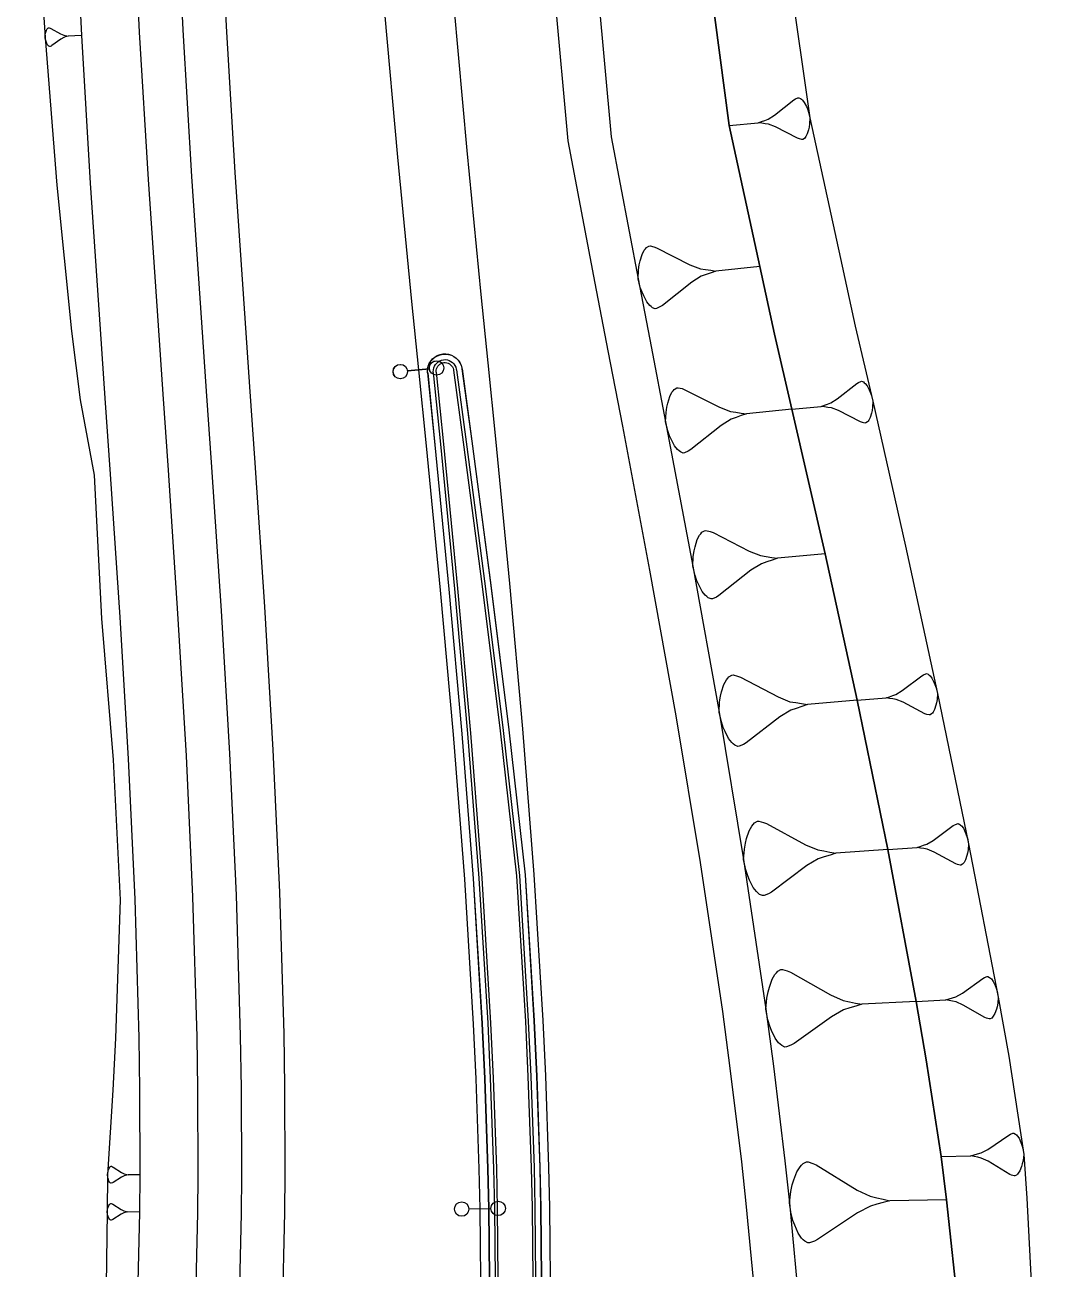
# Model space of a CAD drawing. Extents: x 383808 to 384559, y 802827 to 803490.
# Drawn here: x 384022.05 to 384057.23, y 803311.72 to 803354.6 of the extents above; entities that cross this region are included whole.
import ezdxf

# ---------------------------------------------------------------- set-up
doc = ezdxf.new("R2010")
doc.units = 0
doc.layers.get('0').update_dxf_attribs({"linetype": 'CONTINUOUS'})

msp = doc.modelspace()

# ---------------------------------------------------------------- linework, layer by layer
at = {"color": 7}
for p, q in [((384022.7639, 803354.3146), (384022.7747, 803354.3541)), ((384022.7747, 803354.3541), (384022.797, 803354.4201)), ((384022.797, 803354.4201), (384022.8208, 803354.4603)), ((384022.8208, 803354.4603), (384022.833, 803354.4739)), ((384022.833, 803354.4739), (384022.8452, 803354.4876)), ((384022.8452, 803354.4876), (384022.8703, 803354.5019)), ((384022.8703, 803354.5019), (384022.8832, 803354.5026)), ((384022.8832, 803354.5026), (384022.9227, 803354.4918)), ((384022.9227, 803354.4918), (384022.9492, 803354.4803)), ((384022.9492, 803354.4803), (384023.2835, 803354.2913)), ((384022.7459, 803354.1711), (384022.7539, 803354.2623)), ((384022.7638, 803354.0814), (384022.7459, 803354.1711)), ((384022.7539, 803354.2623), (384022.7639, 803354.3146)), ((384022.7795, 803354.0304), (384022.7638, 803354.0814)), ((384022.7946, 803353.9924), (384022.7795, 803354.0304)), ((384022.8239, 803353.9292), (384022.7946, 803353.9924)), ((384022.8519, 803353.8919), (384022.8239, 803353.9292)), ((384023.2935, 803354.1104), (384022.9818, 803353.886)), ((384023.2835, 803354.2913), (384023.3897, 803354.2453)), ((384023.394, 803354.1678), (384023.2935, 803354.1104)), ((384023.3897, 803354.2453), (384023.4421, 803354.2352)), ((384023.4449, 803354.1835), (384023.394, 803354.1678)), ((384023.4421, 803354.2352), (384023.4945, 803354.2251)), ((384023.4959, 803354.1993), (384023.4449, 803354.1835)), ((384023.4945, 803354.2251), (384023.5469, 803354.215)), ((384023.5469, 803354.215), (384023.4959, 803354.1993)), ((384023.9991, 803354.2398), (384023.5469, 803354.215)), ((384022.8655, 803353.8796), (384022.8519, 803353.8919)), ((384022.8792, 803353.8674), (384022.8655, 803353.8796)), ((384022.9057, 803353.8559), (384022.8792, 803353.8674)), ((384022.9186, 803353.8566), (384022.9057, 803353.8559)), ((384022.9567, 803353.8717), (384022.9186, 803353.8566)), ((384022.9818, 803353.886), (384022.9567, 803353.8717)), ((384047.8933, 803351.4855), (384048.5671, 803352.0129)), ((384048.5671, 803352.0129), (384048.6217, 803352.0471)), ((384048.6217, 803352.0471), (384048.7051, 803352.084)), ((384048.7051, 803352.084), (384048.7338, 803352.0867)), ((384048.7338, 803352.0867), (384048.7939, 803352.0635)), ((384048.7939, 803352.0635), (384048.8254, 803352.0375)), ((384048.8254, 803352.0375), (384048.8568, 803352.0115)), ((384048.8568, 803352.0115), (384048.9224, 803351.9309)), ((384048.9224, 803351.9309), (384048.9934, 803351.7928)), ((384048.9934, 803351.7928), (384049.0303, 803351.7095)), ((384047.5625, 803351.3093), (384047.6746, 803351.3489)), ((384047.6746, 803351.3489), (384047.8933, 803351.4855)), ((384049.0303, 803351.7095), (384049.0699, 803351.5974)), ((384049.0699, 803351.5974), (384049.1177, 803351.3992)), ((384049.1177, 803351.3992), (384049.1081, 803351.1956)), ((384046.3339, 803351.1345), (384047.3384, 803351.2301)), ((384047.3384, 803351.2301), (384047.4504, 803351.2697)), ((384047.4559, 803351.2123), (384047.3384, 803351.2301)), ((384047.4504, 803351.2697), (384047.5625, 803351.3093)), ((384047.5734, 803351.1945), (384047.4559, 803351.2123)), ((384047.6909, 803351.1767), (384047.5734, 803351.1945)), ((384047.9315, 803351.0837), (384047.6909, 803351.1767)), ((384048.6926, 803350.6928), (384047.9315, 803351.0837)), ((384049.0698, 803350.9893), (384049.0261, 803350.8403)), ((384049.0903, 803351.0781), (384049.0698, 803350.9893)), ((384049.1081, 803351.1956), (384049.0903, 803351.0781)), ((384048.7527, 803350.6695), (384048.6926, 803350.6928)), ((384048.8416, 803350.649), (384048.7527, 803350.6695)), ((384048.8703, 803350.6517), (384048.8416, 803350.649)), ((384048.9249, 803350.6859), (384048.8703, 803350.6517)), ((384048.9509, 803350.7173), (384048.9249, 803350.6859)), ((384048.9769, 803350.7487), (384048.9509, 803350.7173)), ((384049.0261, 803350.8403), (384048.9769, 803350.7487)), ((384043.2658, 803346.4679), (384043.3307, 803346.6925)), ((384043.3307, 803346.6925), (384043.4042, 803346.8307)), ((384043.4042, 803346.8307), (384043.443, 803346.8783)), ((384043.443, 803346.8783), (384043.4819, 803346.9258)), ((384043.4819, 803346.9258), (384043.564, 803346.9776)), ((384043.564, 803346.9776), (384043.6072, 803346.9819)), ((384043.6072, 803346.9819), (384043.7412, 803346.9516)), ((384043.7412, 803346.9516), (384043.8319, 803346.917)), ((384043.8319, 803346.917), (384044.9809, 803346.3335)), ((384043.2096, 803346.1568), (384043.2355, 803346.334)), ((384043.2355, 803346.334), (384043.2658, 803346.4679)), ((384044.9809, 803346.3335), (384045.3438, 803346.1951)), ((384047.3873, 803346.2681), (384045.8752, 803346.1172)), ((384043.1965, 803345.8501), (384043.2096, 803346.1568)), ((384043.2699, 803345.552), (384043.1965, 803345.8501)), ((384045.3697, 803345.9359), (384045.0413, 803345.7286)), ((384045.3438, 803346.1951), (384045.5209, 803346.1692)), ((384045.5382, 803345.9964), (384045.3697, 803345.9359)), ((384045.5209, 803346.1692), (384045.6981, 803346.1432)), ((384045.7067, 803346.0568), (384045.5382, 803345.9964)), ((384045.6981, 803346.1432), (384045.8752, 803346.1172)), ((384045.8752, 803346.1172), (384045.7067, 803346.0568)), ((384043.3303, 803345.3835), (384043.2699, 803345.552)), ((384043.3865, 803345.2581), (384043.3303, 803345.3835)), ((384045.0413, 803345.7286), (384044.0301, 803344.9296)), ((384043.4944, 803345.0507), (384043.3865, 803345.2581)), ((384043.5937, 803344.9297), (384043.4944, 803345.0507)), ((384043.6413, 803344.8909), (384043.5937, 803344.9297)), ((384044.0301, 803344.9296), (384043.948, 803344.8778)), ((384043.6888, 803344.852), (384043.6413, 803344.8909)), ((384043.7795, 803344.8174), (384043.6888, 803344.852)), ((384043.8227, 803344.8217), (384043.7795, 803344.8174)), ((384043.948, 803344.8778), (384043.8227, 803344.8217)), ((384044.2818, 803341.7941), (384044.3582, 803341.9378)), ((384044.3582, 803341.9378), (384044.3986, 803341.9871)), ((384044.3986, 803341.9871), (384044.4391, 803342.0365)), ((384044.4391, 803342.0365), (384044.5244, 803342.0904)), ((384044.5244, 803342.0904), (384044.5693, 803342.0948)), ((384044.5693, 803342.0948), (384044.7085, 803342.0634)), ((384044.7085, 803342.0634), (384044.8028, 803342.0274)), ((384044.8028, 803342.0274), (384045.997, 803341.4207)), ((384050.0595, 803341.7111), (384050.7324, 803342.2427)), ((384050.7324, 803342.2427), (384050.7871, 803342.2772)), ((384050.7871, 803342.2772), (384050.8704, 803342.3146)), ((384050.8704, 803342.3146), (384050.8992, 803342.3174)), ((384050.8992, 803342.3174), (384050.9596, 803342.2944)), ((384050.9596, 803342.2944), (384050.9912, 803342.2685)), ((384050.9912, 803342.2685), (384051.0228, 803342.2426)), ((384051.0228, 803342.2426), (384051.0889, 803342.1621)), ((384051.0889, 803342.1621), (384051.1607, 803342.0241)), ((384051.1607, 803342.0241), (384051.1981, 803341.9407)), ((384051.1981, 803341.9407), (384051.2383, 803341.8285)), ((384044.1829, 803341.4214), (384044.2144, 803341.5606)), ((384044.2144, 803341.5606), (384044.2818, 803341.7941)), ((384049.5045, 803341.4526), (384049.6166, 803341.4928)), ((384049.6166, 803341.4928), (384049.7288, 803341.533)), ((384049.7288, 803341.533), (384049.8409, 803341.5732)), ((384049.8409, 803341.5732), (384050.0595, 803341.7111)), ((384051.2383, 803341.8285), (384051.2871, 803341.6301)), ((384051.2871, 803341.6301), (384051.2783, 803341.426)), ((384044.1423, 803340.9185), (384044.1559, 803341.2373)), ((384044.1559, 803341.2373), (384044.1829, 803341.4214)), ((384045.997, 803341.4207), (384046.3742, 803341.2769)), ((384046.3742, 803341.2769), (384046.5583, 803341.2499)), ((384046.5762, 803341.0702), (384046.401, 803341.0074)), ((384046.5583, 803341.2499), (384046.7424, 803341.2228)), ((384046.7513, 803341.133), (384046.5762, 803341.0702)), ((384046.7424, 803341.2228), (384046.9265, 803341.1958)), ((384046.9265, 803341.1958), (384046.7513, 803341.133)), ((384048.4982, 803341.3524), (384046.9265, 803341.1958)), ((384048.4982, 803341.3524), (384049.5045, 803341.4526)), ((384049.6223, 803341.4353), (384049.5045, 803341.4526)), ((384049.7402, 803341.418), (384049.6223, 803341.4353)), ((384049.8581, 803341.4007), (384049.7402, 803341.418)), ((384050.0995, 803341.3086), (384049.8581, 803341.4007)), ((384050.8641, 803340.9202), (384050.0995, 803341.3086)), ((384051.1977, 803341.0696), (384051.1488, 803340.9776)), ((384051.2409, 803341.219), (384051.1977, 803341.0696)), ((384051.2611, 803341.3082), (384051.2409, 803341.219)), ((384051.2783, 803341.426), (384051.2611, 803341.3082)), ((384044.2185, 803340.6086), (384044.1423, 803340.9185)), ((384046.0596, 803340.792), (384045.0085, 803339.9617)), ((384046.401, 803341.0074), (384046.0596, 803340.792)), ((384050.9245, 803340.8972), (384050.8641, 803340.9202)), ((384051.0136, 803340.877), (384050.9245, 803340.8972)), ((384051.0424, 803340.8799), (384051.0136, 803340.877)), ((384051.097, 803340.9143), (384051.0424, 803340.8799)), ((384051.1229, 803340.946), (384051.097, 803340.9143)), ((384051.1488, 803340.9776), (384051.1229, 803340.946)), ((384044.2813, 803340.4335), (384044.2185, 803340.6086)), ((384044.3396, 803340.3032), (384044.2813, 803340.4335)), ((384044.4518, 803340.0877), (384044.3396, 803340.3032)), ((384044.555, 803339.9619), (384044.4518, 803340.0877)), ((384044.6044, 803339.9214), (384044.555, 803339.9619)), ((384044.6538, 803339.881), (384044.6044, 803339.9214)), ((384044.7481, 803339.8451), (384044.6538, 803339.881)), ((384044.793, 803339.8495), (384044.7481, 803339.8451)), ((384044.9232, 803339.9079), (384044.793, 803339.8495)), ((384045.0085, 803339.9617), (384044.9232, 803339.9079)), ((384045.1583, 803336.6154), (384045.23, 803336.8594)), ((384045.23, 803336.8594), (384045.3107, 803337.0093)), ((384045.3107, 803337.0093), (384045.3533, 803337.0608)), ((384045.3533, 803337.0608), (384045.3958, 803337.1122)), ((384045.3958, 803337.1122), (384045.4854, 803337.1681)), ((384045.4854, 803337.1681), (384045.5324, 803337.1726)), ((384045.5324, 803337.1726), (384045.6779, 803337.1389)), ((384045.6779, 803337.1389), (384045.7764, 803337.1008)), ((384045.7764, 803337.1008), (384047.0228, 803336.4599)), ((384045.0954, 803336.2774), (384045.1246, 803336.4699)), ((384045.1246, 803336.4699), (384045.1583, 803336.6154)), ((384047.0228, 803336.4599), (384047.4167, 803336.3074)), ((384049.6395, 803336.3755), (384047.9942, 803336.2198)), ((384045.0795, 803335.9439), (384045.0954, 803336.2774)), ((384045.1577, 803335.6193), (384045.0795, 803335.9439)), ((384047.4434, 803336.0254), (384047.0851, 803335.8017)), ((384047.4167, 803336.3074), (384047.6092, 803336.2782)), ((384047.627, 803336.0902), (384047.4434, 803336.0254)), ((384047.6092, 803336.2782), (384047.8017, 803336.249)), ((384047.8106, 803336.155), (384047.627, 803336.0902)), ((384047.8017, 803336.249), (384047.9942, 803336.2198)), ((384047.9942, 803336.2198), (384047.8106, 803336.155)), ((384045.2225, 803335.4357), (384045.1577, 803335.6193)), ((384047.0851, 803335.8017), (384045.981, 803334.9383)), ((384045.2828, 803335.2991), (384045.2225, 803335.4357)), ((384045.3991, 803335.073), (384045.2828, 803335.2991)), ((384045.5065, 803334.9409), (384045.3991, 803335.073)), ((384045.5579, 803334.8983), (384045.5065, 803334.9409)), ((384045.6094, 803334.8557), (384045.5579, 803334.8983)), ((384045.7079, 803334.8176), (384045.6094, 803334.8557)), ((384045.7549, 803334.8221), (384045.7079, 803334.8176)), ((384045.8915, 803334.8824), (384045.7549, 803334.8221)), ((384045.981, 803334.9383), (384045.8915, 803334.8824)), ((384046.2367, 803332.0278), (384046.2816, 803332.0811)), ((384046.2816, 803332.0811), (384046.3266, 803332.1344)), ((384046.3266, 803332.1344), (384046.4207, 803332.1919)), ((384046.4207, 803332.1919), (384046.4698, 803332.196)), ((384046.4698, 803332.196), (384046.6214, 803332.1594)), ((384046.6214, 803332.1594), (384046.7238, 803332.1186)), ((384046.7238, 803332.1186), (384048.0189, 803331.4367)), ((384052.2997, 803331.6543), (384052.9728, 803332.1703)), ((384052.9728, 803332.1703), (384053.0274, 803332.2036)), ((384053.0274, 803332.2036), (384053.1104, 803332.2393)), ((384053.1104, 803332.2393), (384053.1389, 803332.2417)), ((384053.1389, 803332.2417), (384053.1982, 803332.2181)), ((384053.1982, 803332.2181), (384053.2291, 803332.192)), ((384053.2291, 803332.192), (384053.26, 803332.166)), ((384053.26, 803332.166), (384053.3242, 803332.0854)), ((384053.3242, 803332.0854), (384053.3932, 803331.9478)), ((384046.0368, 803331.4665), (384046.0735, 803331.618)), ((384046.0735, 803331.618), (384046.1509, 803331.872)), ((384046.1509, 803331.872), (384046.2367, 803332.0278)), ((384052.0816, 803331.5211), (384052.2997, 803331.6543)), ((384053.3932, 803331.9478), (384053.4289, 803331.8648)), ((384053.4289, 803331.8648), (384053.4671, 803331.7534)), ((384053.4671, 803331.7534), (384053.5125, 803331.5565)), ((384045.9844, 803330.9176), (384046.0044, 803331.2657)), ((384046.0044, 803331.2657), (384046.0368, 803331.4665)), ((384048.0189, 803331.4367), (384048.4287, 803331.2735)), ((384048.4287, 803331.2735), (384048.6294, 803331.2411)), ((384048.6294, 803331.2411), (384048.8301, 803331.2086)), ((384048.8301, 803331.2086), (384049.0308, 803331.1761)), ((384050.7506, 803331.3221), (384049.0308, 803331.1761)), ((384050.7506, 803331.3221), (384051.7471, 803331.4067)), ((384051.7471, 803331.4067), (384051.8586, 803331.4448)), ((384051.8634, 803331.3878), (384051.7471, 803331.4067)), ((384051.8586, 803331.4448), (384051.9701, 803331.4829)), ((384051.9797, 803331.369), (384051.8634, 803331.3878)), ((384051.9701, 803331.4829), (384052.0816, 803331.5211)), ((384052.096, 803331.3502), (384051.9797, 803331.369)), ((384052.3335, 803331.2557), (384052.096, 803331.3502)), ((384053.084, 803330.8605), (384052.3335, 803331.2557)), ((384053.4821, 803331.2384), (384053.4609, 803331.1506)), ((384053.5009, 803331.3547), (384053.4821, 803331.2384)), ((384053.5125, 803331.5565), (384053.5009, 803331.3547)), ((384046.0628, 803330.5779), (384045.9844, 803330.9176)), ((384048.4537, 803330.9787), (384048.0773, 803330.7488)), ((384048.6461, 803331.0445), (384048.4537, 803330.9787)), ((384048.8384, 803331.1103), (384048.6461, 803331.0445)), ((384049.0308, 803331.1761), (384048.8384, 803331.1103)), ((384053.1434, 803330.8369), (384053.084, 803330.8605)), ((384053.2312, 803330.8156), (384053.1434, 803330.8369)), ((384053.2597, 803330.8181), (384053.2312, 803330.8156)), ((384053.3142, 803330.8514), (384053.2597, 803330.8181)), ((384053.3403, 803330.8822), (384053.3142, 803330.8514)), ((384053.3663, 803330.9131), (384053.3403, 803330.8822)), ((384053.416, 803331.0034), (384053.3663, 803330.9131)), ((384053.4609, 803331.1506), (384053.416, 803331.0034)), ((384046.1286, 803330.3855), (384046.0628, 803330.5779)), ((384046.1902, 803330.2422), (384046.1286, 803330.3855)), ((384048.0773, 803330.7488), (384046.9156, 803329.8584)), ((384046.3093, 803330.0049), (384046.1902, 803330.2422)), ((384046.4201, 803329.8658), (384046.3093, 803330.0049)), ((384046.4734, 803329.8209), (384046.4201, 803329.8658)), ((384046.5267, 803329.7759), (384046.4734, 803329.8209)), ((384046.6292, 803329.7351), (384046.5267, 803329.7759)), ((384046.6783, 803329.7393), (384046.6292, 803329.7351)), ((384046.8215, 803329.8009), (384046.6783, 803329.7393)), ((384046.9156, 803329.8584), (384046.8215, 803329.8009)), ((384047.0202, 803326.8237), (384047.112, 803326.9847)), ((384047.112, 803326.9847), (384047.1596, 803327.0396)), ((384047.1596, 803327.0396), (384047.2073, 803327.0945)), ((384047.2073, 803327.0945), (384047.3062, 803327.153)), ((384047.3062, 803327.153), (384047.3575, 803327.1566)), ((384047.3575, 803327.1566), (384047.515, 803327.1161)), ((384047.515, 803327.1161), (384047.6211, 803327.0721)), ((384047.6211, 803327.0721), (384048.9607, 803326.3417)), ((384053.3698, 803326.4927), (384054.0547, 803327.002)), ((384054.0547, 803327.002), (384054.11, 803327.0348)), ((384054.11, 803327.0348), (384054.1941, 803327.0695)), ((384054.1941, 803327.0695), (384054.2227, 803327.0715)), ((384054.2227, 803327.0715), (384054.2821, 803327.0469)), ((384054.2821, 803327.0469), (384054.3128, 803327.0202)), ((384054.3128, 803327.0202), (384054.3435, 803326.9935)), ((384054.3435, 803326.9935), (384054.407, 803326.9115)), ((384054.407, 803326.9115), (384054.4744, 803326.7721)), ((384046.8952, 803326.4027), (384046.9357, 803326.5601)), ((384046.9357, 803326.5601), (384047.0202, 803326.8237)), ((384053.1484, 803326.3618), (384053.3698, 803326.4927)), ((384054.4744, 803326.7721), (384054.5091, 803326.6881)), ((384054.5091, 803326.6881), (384054.5459, 803326.5753)), ((384054.5459, 803326.5753), (384054.5887, 803326.3765)), ((384046.8323, 803325.8314), (384046.8583, 803326.194)), ((384046.8583, 803326.194), (384046.8952, 803326.4027)), ((384048.9607, 803326.3417), (384049.3853, 803326.1654)), ((384049.3853, 803326.1654), (384049.594, 803326.1286)), ((384049.594, 803326.1286), (384049.8028, 803326.0917)), ((384049.8028, 803326.0917), (384050.0115, 803326.0549)), ((384050.0115, 803326.0549), (384049.81, 803325.9892)), ((384051.8062, 803326.181), (384050.0115, 803326.0549)), ((384051.8062, 803326.181), (384052.8102, 803326.2515)), ((384052.8102, 803326.2515), (384052.9229, 803326.2883)), ((384052.9269, 803326.2309), (384052.8102, 803326.2515)), ((384052.9229, 803326.2883), (384053.0356, 803326.325)), ((384053.0437, 803326.2103), (384052.9269, 803326.2309)), ((384053.0356, 803326.325), (384053.1484, 803326.3618)), ((384053.1604, 803326.1897), (384053.0437, 803326.2103)), ((384053.398, 803326.0911), (384053.1604, 803326.1897)), ((384054.1474, 803325.6825), (384053.398, 803326.0911)), ((384054.5535, 803326.057), (384054.5309, 803325.9689)), ((384054.5741, 803326.1737), (384054.5535, 803326.057)), ((384054.5887, 803326.3765), (384054.5741, 803326.1737)), ((384046.9088, 803325.4761), (384046.8323, 803325.8314)), ((384049.0112, 803325.6238), (384047.7869, 803324.7133)), ((384049.407, 803325.8578), (384049.0112, 803325.6238)), ((384049.6085, 803325.9235), (384049.407, 803325.8578)), ((384049.81, 803325.9892), (384049.6085, 803325.9235)), ((384054.2068, 803325.6578), (384054.1474, 803325.6825)), ((384054.2949, 803325.6352), (384054.2068, 803325.6578)), ((384054.3235, 803325.6372), (384054.2949, 803325.6352)), ((384054.3789, 803325.6699), (384054.3235, 803325.6372)), ((384054.4056, 803325.7006), (384054.3789, 803325.6699)), ((384054.4322, 803325.7313), (384054.4056, 803325.7006)), ((384054.4836, 803325.8214), (384054.4322, 803325.7313)), ((384054.5309, 803325.9689), (384054.4836, 803325.8214)), ((384046.9745, 803325.2746), (384046.9088, 803325.4761)), ((384047.0366, 803325.1244), (384046.9745, 803325.2746)), ((384047.1572, 803324.8752), (384047.0366, 803325.1244)), ((384047.2705, 803324.7286), (384047.1572, 803324.8752)), ((384047.3254, 803324.6809), (384047.2705, 803324.7286)), ((384047.3803, 803324.6332), (384047.3254, 803324.6809)), ((384047.4864, 803324.5891), (384047.3803, 803324.6332)), ((384047.5377, 803324.5927), (384047.4864, 803324.5891)), ((384047.6879, 803324.6548), (384047.5377, 803324.5927)), ((384047.7869, 803324.7133), (384047.6879, 803324.6548)), ((384047.8128, 803321.7066), (384047.9115, 803321.8724)), ((384047.9115, 803321.8724), (384047.9622, 803321.9285)), ((384047.9622, 803321.9285), (384048.0129, 803321.9846)), ((384048.0129, 803321.9846), (384048.1171, 803322.0435)), ((384048.1171, 803322.0435), (384048.1705, 803322.0462)), ((384048.1705, 803322.0462), (384048.3335, 803322.001)), ((384048.3335, 803322.001), (384048.4431, 803321.953)), ((384048.4431, 803321.953), (384049.8222, 803321.1662)), ((384055.081, 803321.7323), (384055.1379, 803321.7644)), ((384055.1379, 803321.7644), (384055.224, 803321.7981)), ((384055.224, 803321.7981), (384055.2532, 803321.7996)), ((384055.2532, 803321.7996), (384055.3131, 803321.7734)), ((384055.3131, 803321.7734), (384055.3438, 803321.7456)), ((384047.6743, 803321.2711), (384047.7196, 803321.4341)), ((384047.7196, 803321.4341), (384047.8128, 803321.7066)), ((384054.375, 803321.228), (384055.081, 803321.7323)), ((384055.3438, 803321.7456), (384055.3745, 803321.7179)), ((384055.3745, 803321.7179), (384055.4373, 803321.6333)), ((384055.4373, 803321.6333), (384055.5031, 803321.4903)), ((384055.5031, 803321.4903), (384055.5368, 803321.4042)), ((384055.5368, 803321.4042), (384055.5719, 803321.2889)), ((384047.5974, 803320.6779), (384047.6318, 803321.0546)), ((384047.6318, 803321.0546), (384047.6743, 803321.2711)), ((384049.8222, 803321.1662), (384050.2605, 803320.9743)), ((384050.2605, 803320.9743), (384050.4769, 803320.9317)), ((384050.4769, 803320.9317), (384050.6934, 803320.8892)), ((384052.7797, 803320.9419), (384050.9098, 803320.8466)), ((384052.7797, 803320.9419), (384053.8015, 803320.9939)), ((384053.8015, 803320.9939), (384053.9168, 803321.029)), ((384053.9198, 803320.9706), (384053.8015, 803320.9939)), ((384053.9168, 803321.029), (384054.0321, 803321.0642)), ((384054.038, 803320.9474), (384053.9198, 803320.9706)), ((384054.0321, 803321.0642), (384054.1474, 803321.0993)), ((384054.1563, 803320.9242), (384054.038, 803320.9474)), ((384054.1474, 803321.0993), (384054.375, 803321.228)), ((384054.3958, 803320.8193), (384054.1563, 803320.9242)), ((384055.5719, 803321.2889), (384055.6115, 803321.0861)), ((384055.6115, 803321.0861), (384055.5928, 803320.8802)), ((384047.6699, 803320.3067), (384047.5974, 803320.6779)), ((384050.2768, 803320.6537), (384049.8603, 803320.4182)), ((384050.4878, 803320.718), (384050.2768, 803320.6537)), ((384050.6988, 803320.7823), (384050.4878, 803320.718)), ((384050.6934, 803320.8892), (384050.9098, 803320.8466)), ((384050.9098, 803320.8466), (384050.6988, 803320.7823)), ((384055.1494, 803320.3893), (384054.3958, 803320.8193)), ((384055.4938, 803320.524), (384055.4399, 803320.4334)), ((384055.5448, 803320.6729), (384055.4938, 803320.524)), ((384055.5695, 803320.762), (384055.5448, 803320.6729)), ((384055.5928, 803320.8802), (384055.5695, 803320.762)), ((384047.7342, 803320.0957), (384047.6699, 803320.3067)), ((384047.7958, 803319.9381), (384047.7342, 803320.0957)), ((384049.8603, 803320.4182), (384048.5682, 803319.4954)), ((384055.2093, 803320.3631), (384055.1494, 803320.3893)), ((384055.2984, 803320.3384), (384055.2093, 803320.3631)), ((384055.3276, 803320.3399), (384055.2984, 803320.3384)), ((384055.3845, 803320.372), (384055.3276, 803320.3399)), ((384055.4122, 803320.4027), (384055.3845, 803320.372)), ((384055.4399, 803320.4334), (384055.4122, 803320.4027)), ((384047.9162, 803319.6764), (384047.7958, 803319.9381)), ((384048.0312, 803319.5216), (384047.9162, 803319.6764)), ((384048.0874, 803319.4709), (384048.0312, 803319.5216)), ((384048.1435, 803319.4202), (384048.0874, 803319.4709)), ((384048.2531, 803319.3722), (384048.1435, 803319.4202)), ((384048.3065, 803319.3749), (384048.2531, 803319.3722)), ((384048.4641, 803319.4365), (384048.3065, 803319.3749)), ((384048.5682, 803319.4954), (384048.4641, 803319.4365)), ((384055.2491, 803315.8447), (384055.9717, 803316.335)), ((384055.9717, 803316.335), (384056.0297, 803316.366)), ((384056.0297, 803316.366), (384056.1172, 803316.3977)), ((384056.1172, 803316.3977), (384056.1466, 803316.3985)), ((384056.1466, 803316.3985), (384056.2062, 803316.3707)), ((384056.2062, 803316.3707), (384056.2364, 803316.3421)), ((384056.2364, 803316.3421), (384056.2666, 803316.3135)), ((384056.2666, 803316.3135), (384056.3278, 803316.2268)), ((384056.3278, 803316.2268), (384056.3906, 803316.0813)), ((384055.0169, 803315.7207), (384055.2491, 803315.8447)), ((384056.3906, 803316.0813), (384056.4223, 803315.9939)), ((384056.4223, 803315.9939), (384056.4549, 803315.877)), ((384056.4549, 803315.877), (384056.4898, 803315.6719)), ((384048.8311, 803315.2978), (384048.8859, 803315.3547)), ((384048.8859, 803315.3547), (384048.9964, 803315.4127)), ((384048.9964, 803315.4127), (384049.0522, 803315.4138)), ((384049.0522, 803315.4138), (384049.2207, 803315.3612)), ((384049.2207, 803315.3612), (384049.3334, 803315.3076)), ((384053.637, 803315.5954), (384054.6664, 803315.623)), ((384054.6664, 803315.623), (384054.7832, 803315.6556)), ((384054.7848, 803315.5968), (384054.6664, 803315.623)), ((384054.7832, 803315.6556), (384054.9001, 803315.6882)), ((384054.9032, 803315.5705), (384054.7848, 803315.5968)), ((384054.9001, 803315.6882), (384055.0169, 803315.7207)), ((384055.0217, 803315.5443), (384054.9032, 803315.5705)), ((384055.2601, 803315.4329), (384055.0217, 803315.5443)), ((384056.008, 803314.9821), (384055.2601, 803315.4329)), ((384056.4397, 803315.3469), (384056.4126, 803315.2578)), ((384056.4659, 803315.4653), (384056.4397, 803315.3469)), ((384056.4898, 803315.6719), (384056.4659, 803315.4653)), ((384024.8943, 803314.9721), (384024.9063, 803315.0528)), ((384024.9055, 803314.8912), (384024.8943, 803314.9721)), ((384024.9063, 803315.0528), (384024.9181, 803315.0989)), ((384024.9181, 803315.0989), (384024.9298, 803315.1335)), ((384024.9298, 803315.1335), (384024.9532, 803315.1911)), ((384024.9532, 803315.1911), (384024.9764, 803315.2256)), ((384024.9764, 803315.2256), (384024.988, 803315.2371)), ((384024.988, 803315.2371), (384024.9996, 803315.2486)), ((384024.9996, 803315.2486), (384025.0228, 803315.26)), ((384025.0228, 803315.26), (384025.0343, 803315.2599)), ((384025.0343, 803315.2599), (384025.0689, 803315.2482)), ((384025.0689, 803315.2482), (384025.0919, 803315.2366)), ((384025.0919, 803315.2366), (384025.3795, 803315.0504)), ((384025.4713, 803314.9345), (384025.3787, 803314.8888)), ((384025.3795, 803315.0504), (384025.4717, 803315.0038)), ((384025.5175, 803314.9458), (384025.4713, 803314.9345)), ((384025.4717, 803315.0038), (384025.5178, 803314.992)), ((384025.5638, 803314.9571), (384025.5175, 803314.9458)), ((384025.5178, 803314.992), (384025.5639, 803314.9802)), ((384025.61, 803314.9684), (384025.5638, 803314.9571)), ((384025.5639, 803314.9802), (384025.61, 803314.9684)), ((384026.014, 803314.9664), (384025.61, 803314.9684)), ((384048.5619, 803314.7902), (384048.6681, 803315.0714)), ((384048.6681, 803315.0714), (384048.7764, 803315.2409)), ((384048.7764, 803315.2409), (384048.8311, 803315.2978)), ((384049.3334, 803315.3076), (384050.7458, 803314.4417)), ((384056.0676, 803314.9543), (384056.008, 803314.9821)), ((384056.1566, 803314.9272), (384056.0676, 803314.9543)), ((384056.186, 803314.928), (384056.1566, 803314.9272)), ((384056.2441, 803314.959), (384056.186, 803314.928)), ((384056.2727, 803314.9892), (384056.2441, 803314.959)), ((384056.3013, 803315.0194), (384056.2727, 803314.9892)), ((384056.3578, 803315.1092), (384056.3013, 803315.0194)), ((384056.4126, 803315.2578), (384056.3578, 803315.1092)), ((384024.9168, 803314.845), (384024.9055, 803314.8912)), ((384024.9281, 803314.8103), (384024.9168, 803314.845)), ((384024.9509, 803314.7525), (384024.9281, 803314.8103)), ((384024.9738, 803314.7177), (384024.9509, 803314.7525)), ((384024.9853, 803314.7061), (384024.9738, 803314.7177)), ((384024.9968, 803314.6945), (384024.9853, 803314.7061)), ((384025.0198, 803314.6829), (384024.9968, 803314.6945)), ((384025.0314, 803314.6828), (384025.0198, 803314.6829)), ((384025.0661, 803314.6942), (384025.0314, 803314.6828)), ((384025.0892, 803314.7056), (384025.0661, 803314.6942)), ((384025.3787, 803314.8888), (384025.0892, 803314.7056)), ((384048.4578, 803314.3974), (384048.5093, 803314.6217)), ((384048.5093, 803314.6217), (384048.5619, 803314.7902)), ((384048.4096, 803314.0057), (384048.4578, 803314.3974)), ((384050.7458, 803314.4417), (384051.1966, 803314.2272)), ((384051.1966, 803314.2272), (384051.4209, 803314.1757)), ((384051.4209, 803314.1757), (384051.6452, 803314.1242)), ((384051.6452, 803314.1242), (384051.8695, 803314.0727)), ((384051.8695, 803314.0727), (384051.6473, 803314.0126)), ((384053.8226, 803314.1106), (384051.8695, 803314.0727)), ((384024.8857, 803313.697), (384024.8983, 803313.7774)), ((384024.8962, 803313.6162), (384024.8857, 803313.697)), ((384024.9072, 803313.57), (384024.8962, 803313.6162)), ((384024.8983, 803313.7774), (384024.9103, 803313.8234)), ((384024.9103, 803313.8234), (384024.9223, 803313.8578)), ((384024.9223, 803313.8578), (384024.946, 803313.9151)), ((384024.946, 803313.9151), (384024.9695, 803313.9493)), ((384024.9695, 803313.9493), (384024.9812, 803313.9607)), ((384024.9812, 803313.9607), (384024.9928, 803313.9721)), ((384024.9928, 803313.9721), (384025.016, 803313.9833)), ((384025.016, 803313.9833), (384025.0275, 803313.9831)), ((384025.0275, 803313.9831), (384025.0619, 803313.9712)), ((384025.0619, 803313.9712), (384025.0848, 803313.9594)), ((384025.3684, 803313.6103), (384025.0782, 803313.4296)), ((384025.0848, 803313.9594), (384025.3704, 803313.7715)), ((384025.4611, 803313.6552), (384025.3684, 803313.6103)), ((384025.3704, 803313.7715), (384025.462, 803313.7243)), ((384025.5073, 803313.6662), (384025.4611, 803313.6552)), ((384025.462, 803313.7243), (384025.5079, 803313.7122)), ((384025.5535, 803313.6771), (384025.5073, 803313.6662)), ((384025.5079, 803313.7122), (384025.5538, 803313.7001)), ((384025.5997, 803313.688), (384025.5535, 803313.6771)), ((384025.5538, 803313.7001), (384025.5997, 803313.688)), ((384026.0028, 803313.683), (384025.5997, 803313.688)), ((384048.473, 803313.6161), (384048.4096, 803314.0057)), ((384048.5331, 803313.394), (384048.473, 803313.6161)), ((384050.7609, 803313.6605), (384049.3831, 803312.7405)), ((384051.2031, 803313.8923), (384050.7609, 803313.6605)), ((384051.4252, 803313.9525), (384051.2031, 803313.8923)), ((384051.6473, 803314.0126), (384051.4252, 803313.9525)), ((384024.9183, 803313.5353), (384024.9072, 803313.57)), ((384024.9406, 803313.4774), (384024.9183, 803313.5353)), ((384024.9632, 803313.4426), (384024.9406, 803313.4774)), ((384024.9745, 803313.4309), (384024.9632, 803313.4426)), ((384024.9859, 803313.4193), (384024.9745, 803313.4309)), ((384025.0088, 803313.4075), (384024.9859, 803313.4193)), ((384025.0203, 803313.4073), (384025.0088, 803313.4075)), ((384025.055, 803313.4184), (384025.0203, 803313.4073)), ((384025.0782, 803313.4296), (384025.055, 803313.4184)), ((384048.5922, 803313.2276), (384048.5331, 803313.394)), ((384048.7092, 803312.9508), (384048.5922, 803313.2276)), ((384048.824, 803312.7855), (384048.7092, 803312.9508)), ((384048.8809, 803312.7308), (384048.824, 803312.7855)), ((384048.9378, 803312.6761), (384048.8809, 803312.7308)), ((384049.0505, 803312.6225), (384048.9378, 803312.6761)), ((384049.1063, 803312.6235), (384049.0505, 803312.6225)), ((384049.2726, 803312.6826), (384049.1063, 803312.6235)), ((384049.3831, 803312.7405), (384049.2726, 803312.6826))]:
    msp.add_line(p, q, dxfattribs=at)
at = {"color": 1}
for p, q in [((384035.9993, 803342.7509), (384035.2433, 803342.6751)), ((384035.2433, 803342.6751), (384035.9993, 803342.7509)), ((384037.3585, 803313.7914), (384038.1181, 803313.8062))]:
    msp.add_line(p, q, dxfattribs=at)
at = {"color": 7, "linetype": 'CONTINUOUS'}
for points in [[(384024.5861, 803400), (384024.037, 803395.9586), (384023.4061, 803390.7586), (384022.8507, 803385.5427), (384022.4296, 803380.3082), (384022.1604, 803375.0584), (384022.0507, 803369.7983), (384022.0689, 803366.2506), (384022.1228, 803364.5384), (384022.4005, 803359.3266), (384022.7459, 803354.1711), (384023.1478, 803349.0748), (384023.655, 803344.0398), (384023.9587, 803341.6776), (384024.4369, 803339.082), (384024.6979, 803334.1458), (384025.0929, 803329.2731), (384025.3321, 803324.4492), (384025.1718, 803319.6736), (384025.0809, 803317.8904), (384024.8943, 803314.9721), (384024.8857, 803313.697), (384024.846, 803310.3251)], [(384030.5423, 803400), (384029.9566, 803395.3303), (384029.4371, 803390.2561), (384029.0328, 803385.168), (384028.7442, 803380.0685), (384028.5715, 803374.9603), (384028.515, 803369.8461), (384028.5426, 803366.3972), (384028.5747, 803364.7297), (384028.7405, 803359.6315), (384028.9883, 803354.5593), (384029.2934, 803349.5144), (384029.6312, 803344.4972), (384029.7958, 803342.1289), (384029.9776, 803339.5077), (384030.3086, 803334.546), (384030.6006, 803329.6122), (384030.8305, 803324.7068), (384030.9755, 803319.8314), (384031.0032, 803317.9999), (384031.0134, 803314.9887), (384031.0022, 803313.6682), (384030.9242, 803310.1742)], [(384034.6821, 803400), (384034.6765, 803399.9521), (384034.2026, 803394.9747), (384033.8419, 803389.9878), (384033.5947, 803384.994), (384033.461, 803379.9959), (384033.4409, 803374.9961), (384033.5345, 803369.9971), (384033.6616, 803366.6297), (384033.7415, 803365.0014), (384034.053, 803360.0112), (384034.4466, 803355.0268), (384034.8986, 803350.0473), (384035.3853, 803345.071), (384035.6213, 803342.713), (384035.8831, 803340.0959), (384036.3684, 803335.1195), (384036.8174, 803330.1397), (384037.206, 803325.1549), (384037.5105, 803320.1642), (384037.5983, 803318.2778), (384037.7066, 803315.1682), (384037.7383, 803313.7988), (384037.7721, 803310.1688)], [(384037.2544, 803400), (384037.2121, 803399.6815), (384036.669, 803394.7681), (384036.2375, 803389.8419), (384035.9929, 803384.9026), (384035.8607, 803379.959), (384035.8408, 803375.0137), (384035.9334, 803370.0692), (384036.0591, 803366.7386), (384036.1381, 803365.1275), (384036.4469, 803360.1824), (384036.8379, 803355.2316), (384037.2878, 803350.2745), (384037.7734, 803345.3092), (384038.0093, 803342.9525), (384038.2713, 803340.3338), (384038.7578, 803335.3456), (384039.2088, 803330.3426), (384039.6001, 803325.3231), (384039.9074, 803320.2863), (384039.9962, 803318.3789), (384040.1058, 803315.2325), (384040.1379, 803313.8453), (384040.1721, 803310.1669)], [(384040.784, 803400), (384040.6924, 803399.3102), (384040.1568, 803394.476), (384039.731, 803389.6291), (384039.4904, 803384.7693), (384039.3603, 803379.9052), (384039.3408, 803375.0394), (384039.4318, 803370.1745), (384039.5555, 803366.8974), (384039.6333, 803365.3114), (384039.938, 803360.4319), (384040.3251, 803355.5303), (384040.7721, 803350.6057), (384041.7039, 803345.7012), (384042.1518, 803343.3679), (384042.6496, 803340.7698), (384043.5862, 803335.8026), (384044.4898, 803330.7908), (384045.336, 803325.7263), (384046.0993, 803320.6016), (384046.3605, 803318.6471), (384046.7534, 803315.4108), (384046.9099, 803313.9766), (384047.2721, 803310.1613)], [(384054.2492, 803310.1558), (384053.8226, 803314.1106), (384053.637, 803315.5954), (384053.1202, 803318.932), (384052.7797, 803320.9419), (384051.8062, 803326.181), (384050.7506, 803331.3221), (384049.6395, 803336.3755), (384048.4982, 803341.3524), (384047.8938, 803343.9436), (384047.3873, 803346.2681), (384046.3339, 803351.1345), (384045.6866, 803355.9896), (384045.1003, 803360.801), (384044.5962, 803365.5724), (384044.4531, 803367.1199), (384044.1937, 803370.3177), (384043.8989, 803375.0729), (384043.7124, 803379.8383), (384043.6343, 803384.6113), (384043.6649, 803389.3895), (384043.8657, 803394.1653), (384044.1753, 803398.9386), (384044.2675, 803400)], [(384044.2675, 803400), (384044.1753, 803398.9386), (384043.8657, 803394.1653), (384043.6649, 803389.3895), (384043.6343, 803384.6113), (384043.7124, 803379.8383), (384043.8989, 803375.0729), (384044.1937, 803370.3177), (384044.4531, 803367.1199), (384044.5962, 803365.5724), (384045.1003, 803360.801), (384045.6866, 803355.9896), (384046.3339, 803351.1345), (384047.3873, 803346.2681), (384047.8938, 803343.9436), (384048.4982, 803341.3524), (384049.6395, 803336.3755), (384050.7506, 803331.3221), (384051.8062, 803326.181), (384052.7797, 803320.9419), (384053.1202, 803318.932), (384053.637, 803315.5954), (384053.8226, 803314.1106), (384054.2492, 803310.1558)], [(384044.9, 803384.563), (384045.6953, 803379.8078), (384046.4316, 803375.0915), (384046.7966, 803370.396), (384047.0716, 803367.2388), (384047.2214, 803365.7105), (384047.7748, 803360.9922), (384048.4296, 803356.2245), (384049.1177, 803351.3992), (384050.1728, 803346.5459), (384050.675, 803344.2225), (384051.2871, 803341.6301), (384052.4166, 803336.6383), (384053.5125, 803331.5565), (384054.5887, 803326.3765), (384055.6115, 803321.0861), (384055.97, 803319.0521), (384056.4898, 803315.6719), (384056.5958, 803314.1643), (384056.8029, 803310.1538), (384056.9953, 803305.2961), (384057.0145, 803304.6176), (384057.2262, 803300)], [(384036.1328, 803342.6233), (384036.1312, 803342.6452), (384036.1338, 803342.7117), (384036.1473, 803342.7769), (384036.1715, 803342.839), (384036.2057, 803342.8961), (384036.2488, 803342.9468), (384036.2998, 803342.9897), (384036.3572, 803343.0235), (384036.4194, 803343.0473), (384036.4847, 803343.0604), (384036.5512, 803343.0626), (384036.6172, 803343.0537), (384036.6808, 803343.0339), (384036.7402, 803343.0039), (384036.7939, 803342.9644), (384036.8402, 803342.9166), (384036.878, 803342.8617), (384036.9061, 803342.8014), (384036.9239, 803342.7372), (384036.928, 803342.7114), (384037.2628, 803340.2265), (384037.9194, 803335.2596), (384038.5404, 803330.2792), (384039.1016, 803325.2848), (384039.408, 803320.261), (384039.4967, 803318.3578), (384039.606, 803315.2192), (384039.638, 803313.8356), (384039.6721, 803310.1673)], [(384036.2323, 803342.6332), (384036.2311, 803342.6497), (384036.233, 803342.6996), (384036.2432, 803342.7485), (384036.2613, 803342.795), (384036.287, 803342.8379), (384036.3193, 803342.8759), (384036.3576, 803342.908), (384036.4006, 803342.9334), (384036.4472, 803342.9512), (384036.4962, 803342.9611), (384036.5461, 803342.9627), (384036.5956, 803342.956), (384036.6433, 803342.9412), (384036.6879, 803342.9187), (384036.7281, 803342.8891), (384036.7628, 803342.8532), (384036.7912, 803342.8121), (384036.8123, 803342.7668), (384036.8256, 803342.7184), (384036.8292, 803342.6958), (384037.1637, 803340.2132), (384037.8202, 803335.2468), (384038.4411, 803330.2675), (384039.002, 803325.2762), (384039.3081, 803320.2559), (384039.3968, 803318.3536), (384039.506, 803315.2165), (384039.538, 803313.8337), (384039.5721, 803310.1674)], [(384036.1328, 803342.6234), (384036.3807, 803340.1454), (384036.8662, 803335.1664), (384037.3156, 803330.1818), (384037.7048, 803325.1898), (384038.0098, 803320.1896), (384038.0979, 803318.2989), (384038.2065, 803315.1816), (384038.2382, 803313.8085), (384038.2721, 803310.1684), (384038.215, 803305.7687), (384038.1985, 803305.1552), (384037.9857, 803300.146), (384037.9754, 803300)], [(384036.2323, 803342.6334), (384036.4802, 803340.1552), (384036.9658, 803335.1758), (384037.4153, 803330.1902), (384037.8046, 803325.1967), (384038.1097, 803320.1946), (384038.1978, 803318.3031), (384038.3064, 803315.1843), (384038.3382, 803313.8104), (384038.3721, 803310.1683), (384038.315, 803305.7662), (384038.2985, 803305.1524), (384038.0856, 803300.1404), (384038.0757, 803300)]]:
    msp.add_lwpolyline(points, dxfattribs=at)
at = {"color": 1, "linetype": 'CONTINUOUS'}
for points in [[(384025.5038, 803400), (384024.9842, 803395.8509), (384024.4541, 803390.6635), (384024.0419, 803385.4619), (384023.7479, 803380.2489), (384023.5724, 803375.0271), (384023.5157, 803369.7991), (384023.5445, 803366.2739), (384023.5777, 803364.5714), (384023.7472, 803359.3816), (384023.9991, 803354.2398), (384024.3073, 803349.1489), (384024.6469, 803344.108), (384024.8117, 803341.7368), (384024.9931, 803339.1201), (384025.3221, 803334.185), (384025.6109, 803329.3005), (384025.8367, 803324.4684), (384025.978, 803319.6889), (384026.0048, 803317.9), (384026.014, 803314.9664), (384026.0028, 803313.683), (384025.9261, 803310.2898)], [(384027.5193, 803400), (384026.9714, 803395.625), (384026.446, 803390.4828), (384026.0373, 803385.3266), (384025.7459, 803380.159), (384025.5719, 803374.9826), (384025.5157, 803369.8002), (384025.5443, 803366.3055), (384025.5771, 803364.6168), (384025.7456, 803359.4633), (384025.9961, 803354.3492), (384026.3032, 803349.2766), (384026.6422, 803344.2453), (384026.8069, 803341.8754), (384026.9885, 803339.2566), (384027.3182, 803334.3105), (384027.6081, 803329.4061), (384027.8352, 803324.5445), (384027.9777, 803319.7267), (384028.0047, 803317.921), (384028.014, 803314.9561), (384028.0026, 803313.6579), (384027.925, 803310.2244)], [(384044.2675, 803400), (384044.1753, 803398.9386), (384043.8657, 803394.1653), (384043.6649, 803389.3895), (384043.6343, 803384.6113), (384043.7124, 803379.8383), (384043.8989, 803375.0729), (384044.1937, 803370.3177), (384044.4531, 803367.1199), (384044.5962, 803365.5724), (384045.1003, 803360.801), (384045.6866, 803355.9896), (384046.3339, 803351.1345), (384047.3873, 803346.2681), (384047.8938, 803343.9436), (384048.4982, 803341.3524), (384049.6395, 803336.3755), (384050.7506, 803331.3221), (384051.8062, 803326.181), (384052.7797, 803320.9419), (384053.1202, 803318.932), (384053.637, 803315.5954), (384053.8226, 803314.1106), (384054.2492, 803310.1558)], [(384035.9387, 803342.6038), (384035.9364, 803342.6365), (384035.9402, 803342.7354), (384035.9604, 803342.8324), (384035.9964, 803342.9247), (384036.0472, 803343.0097), (384036.1114, 803343.0851), (384036.1872, 803343.1489), (384036.2726, 803343.1991), (384036.3651, 803343.2346), (384036.4622, 803343.2541), (384036.5612, 803343.2573), (384036.6593, 803343.244), (384036.7539, 803343.2147), (384036.8423, 803343.17), (384036.9221, 803343.1113), (384036.991, 803343.0402), (384037.0472, 803342.9586), (384037.0891, 803342.8688), (384037.1155, 803342.7734), (384037.1205, 803342.7425), (384037.4561, 803340.2524), (384038.1128, 803335.2844), (384038.7341, 803330.3022), (384039.2959, 803325.3017), (384039.6028, 803320.2708), (384039.6915, 803318.366), (384039.8009, 803315.2244), (384039.8329, 803313.8394), (384039.8671, 803310.1671)], [(384035.9387, 803342.6038), (384036.1866, 803340.1261), (384036.6721, 803335.1482), (384037.1213, 803330.1655), (384037.5103, 803325.1763), (384037.8151, 803320.1797), (384037.9031, 803318.2907), (384038.0115, 803315.1764), (384038.0433, 803313.8047), (384038.0771, 803310.1686), (384038.02, 803305.7736), (384038.0036, 803305.1608), (384037.791, 803300.157), (384037.78, 803300)]]:
    msp.add_lwpolyline(points, dxfattribs=at)
at = {"color": 2, "linetype": 'CONTINUOUS'}
for points in [[(384029.0309, 803400), (384028.4618, 803395.4555), (384027.9398, 803390.3473), (384027.5339, 803385.2251), (384027.2443, 803380.0915), (384027.0715, 803374.9493), (384027.0157, 803369.8009), (384027.0441, 803366.3291), (384027.0768, 803364.6509), (384027.2443, 803359.5245), (384027.4938, 803354.4312), (384027.8001, 803349.3724), (384028.1386, 803344.3483), (384028.3033, 803341.9793), (384028.485, 803339.359), (384028.8152, 803334.4046), (384029.106, 803329.4853), (384029.3342, 803324.6016), (384029.4774, 803319.7551), (384029.5046, 803317.9367), (384029.5139, 803314.9485), (384029.5025, 803313.6392), (384029.4242, 803310.1754)], [(384042.2968, 803400), (384042.1839, 803399.1511), (384041.6515, 803394.3508), (384041.2282, 803389.5379), (384040.9893, 803384.7121), (384040.8601, 803379.8821), (384040.8407, 803375.0504), (384040.9311, 803370.2196), (384041.054, 803366.9655), (384041.1312, 803365.3901), (384041.4342, 803360.5389), (384041.8196, 803355.6583), (384042.2653, 803350.7477), (384043.1965, 803345.8501), (384043.6443, 803343.5175), (384044.1423, 803340.9185), (384045.0795, 803335.9439), (384045.9844, 803330.9176), (384046.8323, 803325.8314), (384047.5974, 803320.6779), (384047.8592, 803318.7102), (384048.2529, 803315.451), (384048.4096, 803314.0057), (384048.7721, 803310.1602)], [(384035.9338, 803342.6033), (384035.9314, 803342.6362), (384035.9352, 803342.736), (384035.9556, 803342.8338), (384035.9919, 803342.9269), (384036.0431, 803343.0126), (384036.1079, 803343.0887), (384036.1843, 803343.153), (384036.2704, 803343.2036), (384036.3637, 803343.2394), (384036.4616, 803343.2591), (384036.5614, 803343.2623), (384036.6604, 803343.2489), (384036.7558, 803343.2193), (384036.845, 803343.1743), (384036.9254, 803343.1151), (384036.9949, 803343.0433), (384037.0516, 803342.9611), (384037.0938, 803342.8706), (384037.1204, 803342.7743), (384037.1254, 803342.7433), (384037.461, 803340.253), (384038.1178, 803335.2851), (384038.739, 803330.3028), (384039.3009, 803325.3021), (384039.6077, 803320.271), (384039.6965, 803318.3662), (384039.8059, 803315.2245), (384039.8379, 803313.8395), (384039.8721, 803310.1671)], [(384035.9338, 803342.6033), (384036.1817, 803340.1256), (384036.6671, 803335.1478), (384037.1163, 803330.1651), (384037.5053, 803325.1759), (384037.8101, 803320.1795), (384037.8981, 803318.2904), (384038.0065, 803315.1763), (384038.0383, 803313.8046), (384038.0721, 803310.1686), (384038.015, 803305.7738), (384037.9986, 803305.1609), (384037.786, 803300.1573), (384037.775, 803300)]]:
    msp.add_lwpolyline(points, dxfattribs=at)
at = {"color": 3, "linetype": 'CONTINUOUS'}
msp.add_lwpolyline([(384034.6821, 803400), (384034.6765, 803399.9521), (384034.2026, 803394.9747), (384033.8419, 803389.9878), (384033.5947, 803384.994), (384033.461, 803379.9959), (384033.4409, 803374.9961), (384033.5345, 803369.9971), (384033.6616, 803366.6297), (384033.7415, 803365.0014), (384034.053, 803360.0112), (384034.4466, 803355.0268), (384034.8986, 803350.0473), (384035.3853, 803345.071), (384035.6213, 803342.713), (384035.8831, 803340.0959), (384036.3684, 803335.1195), (384036.8174, 803330.1397), (384037.206, 803325.1549), (384037.5105, 803320.1642), (384037.5983, 803318.2778), (384037.7066, 803315.1682), (384037.7383, 803313.7988), (384037.7721, 803310.1688)], dxfattribs=at)
at = {"color": 1}
for centre, radius in [((384034.9948, 803342.6502), 0.2497), ((384034.9968, 803342.6504), 0.2477), ((384036.2478, 803342.7759), 0.2497), ((384036.2458, 803342.7757), 0.2477), ((384038.3678, 803313.811), 0.2497), ((384037.1108, 803313.7866), 0.2477)]:
    msp.add_circle(centre, radius, dxfattribs=at)

doc.saveas('drawing.dxf')
